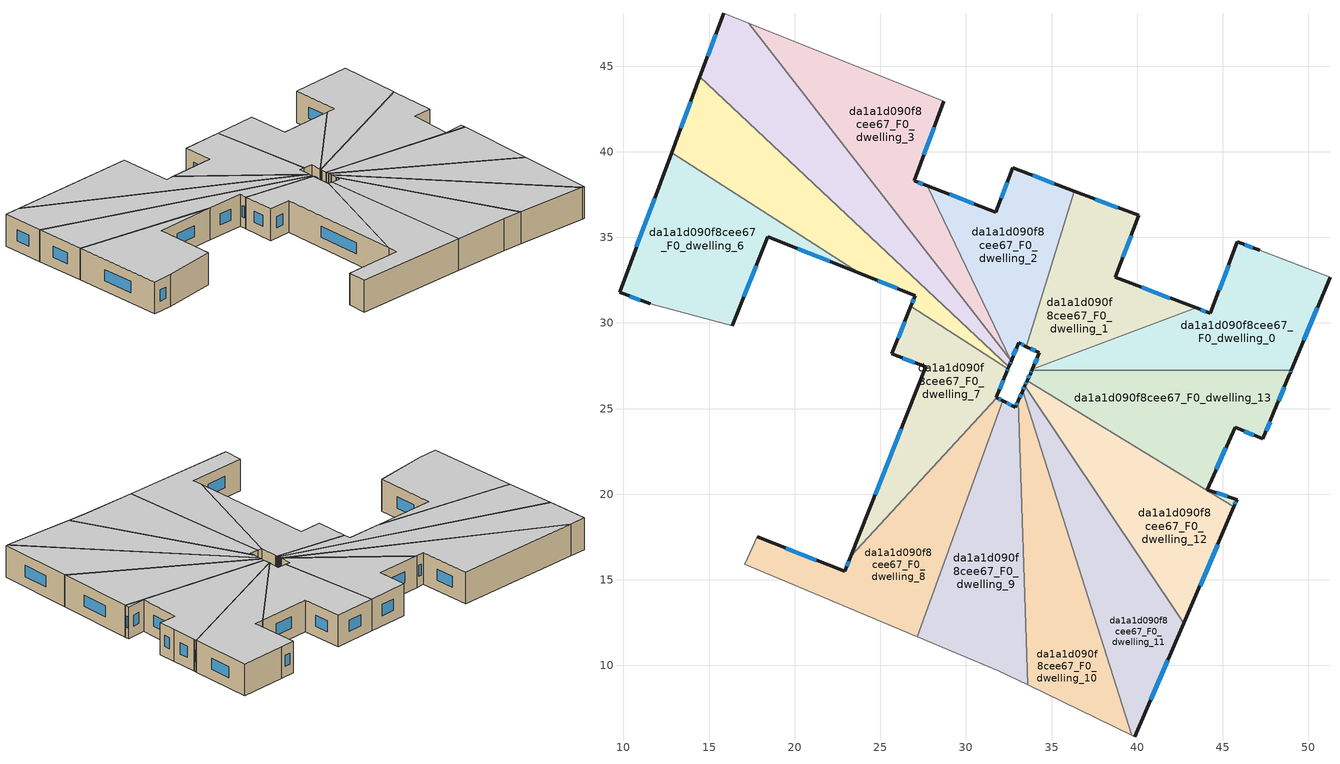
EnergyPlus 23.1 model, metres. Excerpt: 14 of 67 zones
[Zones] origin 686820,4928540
da1a1d090f8cee67_F0_dwelling_0
 floor ground (EU_floor_Construction): 51.26,32.66 48.99,27.23 33.84,27.23 33.87,27.3 43.44,30.88 44.28,30.56 45.85,34.74 47.16,34.24 z0
 wall outside (EU_wall_Construction): 47.16,34.24 45.85,34.74 44.28,30.56 43.44,30.88 / 48.99,27.23 51.26,32.66 / 33.87,27.3 33.84,27.23 z0:3
 wall to da1a1d090f8cee67_F0_dwelling_1 (EU_wall_Construction): 43.44,30.88 33.87,27.3 z0:3
 wall adiabatic (EU_wall_Construction): 51.26,32.66 47.16,34.24 z0:3
 wall to da1a1d090f8cee67_F0_dwelling_13 (EU_wall_Construction): 33.84,27.23 48.99,27.23 z0:3
 window (EU_Window_Construction): 44.01,30.66 43.71,30.77 / 45.34,33.38 44.79,31.92 / 46.73,34.4 46.27,34.58 / 49.73,29 50.52,30.89 z0.98:2.02
 ceiling to da1a1d090f8cee67_F1_dwelling_0 (EU_floor_Construction): 48.99,27.23 51.26,32.66 47.16,34.24 45.85,34.74 44.28,30.56 43.44,30.88 33.87,27.3 33.84,27.23 z3
da1a1d090f8cee67_F0_dwelling_1
 floor ground (EU_floor_Construction): 40.09,36.28 38.72,32.66 43.44,30.88 33.87,27.3 34.29,28.25 33.52,28.63 36.31,37.7 z0
 wall outside (EU_wall_Construction): 43.44,30.88 38.72,32.66 40.09,36.28 36.31,37.7 / 33.52,28.63 34.29,28.25 33.87,27.3 z0:3
 wall to da1a1d090f8cee67_F0_dwelling_2 (EU_wall_Construction): 36.31,37.7 33.52,28.63 z0:3
 window (EU_Window_Construction): 41.91,31.46 40.25,32.08 / 34.15,27.94 34.01,27.61 / 33.77,28.5 34.04,28.37 / 38.86,36.74 37.54,37.24 / 39.16,33.84 39.64,35.1 z0.98:2.02
 ceiling to da1a1d090f8cee67_F1_dwelling_1 (EU_floor_Construction): 43.44,30.88 38.72,32.66 40.09,36.28 36.31,37.7 33.52,28.63 34.29,28.25 33.87,27.3 z3
da1a1d090f8cee67_F0_dwelling_10
 floor ground (EU_floor_Construction): 33.31,26.04 39.69,5.93 33.59,8.87 33.06,25.47 z0
 wall outside (EU_wall_Construction): 33.31,26.04 33.06,25.47 z0:3
 wall to da1a1d090f8cee67_F0_dwelling_11 (EU_wall_Construction): 39.69,5.93 33.31,26.04 z0:3
 wall adiabatic (EU_wall_Construction): 33.59,8.87 39.69,5.93 z0:3
 wall to da1a1d090f8cee67_F0_dwelling_9 (EU_wall_Construction): 33.06,25.47 33.59,8.87 z0:3
 window (EU_Window_Construction): 33.23,25.85 33.14,25.65 z0.98:2.02
 ceiling to da1a1d090f8cee67_F1_dwelling_10 (EU_floor_Construction): 39.69,5.93 33.31,26.04 33.06,25.47 33.59,8.87 z3
da1a1d090f8cee67_F0_dwelling_11
 floor ground (EU_floor_Construction): 33.44,26.33 42.71,12.46 39.87,5.84 39.69,5.93 33.31,26.04 z0
 wall outside (EU_wall_Construction): 33.44,26.33 33.31,26.04 / 39.87,5.84 42.71,12.46 z0:3
 wall to da1a1d090f8cee67_F0_dwelling_12 (EU_wall_Construction): 42.71,12.46 33.44,26.33 z0:3
 wall adiabatic (EU_wall_Construction): 39.69,5.93 39.87,5.84 z0:3
 window (EU_Window_Construction): 33.4,26.24 33.35,26.13 / 40.79,7.99 41.79,10.31 z0.98:2.02
 ceiling to da1a1d090f8cee67_F1_dwelling_11 (EU_floor_Construction): 39.87,5.84 42.71,12.46 33.44,26.33 33.31,26.04 39.69,5.93 z3
da1a1d090f8cee67_F0_dwelling_12
 floor ground (EU_floor_Construction): 45.64,19.26 42.71,12.46 33.44,26.33 33.58,26.63 z0
 wall outside (EU_wall_Construction): 33.58,26.63 33.44,26.33 / 42.71,12.46 45.64,19.26 z0:3
 wall to da1a1d090f8cee67_F0_dwelling_13 (EU_wall_Construction): 45.64,19.26 33.58,26.63 z0:3
 window (EU_Window_Construction): 33.53,26.54 33.49,26.43 / 43.66,14.67 44.69,17.05 z0.98:2.02
 ceiling to da1a1d090f8cee67_F1_dwelling_12 (EU_floor_Construction): 42.71,12.46 45.64,19.26 33.58,26.63 33.44,26.33 z3
da1a1d090f8cee67_F0_dwelling_13
 floor ground (EU_floor_Construction): 48.99,27.23 48.93,27.08 48.89,26.98 47.96,24.73 47.34,23.23 45.72,23.9 44.08,20.27 45.83,19.69 45.64,19.26 33.58,26.63 33.77,27.08 33.84,27.23 z0
 wall outside (EU_wall_Construction): 45.64,19.26 45.83,19.69 44.08,20.27 45.72,23.9 47.34,23.23 47.96,24.73 48.89,26.98 48.93,27.08 48.99,27.23 / 33.84,27.23 33.77,27.08 33.58,26.63 z0:3
 window (EU_Window_Construction): 45.26,19.88 44.65,20.08 / 45.7,19.4 45.77,19.55 / 33.71,26.93 33.64,26.78 / 33.82,27.18 33.79,27.13 / 48.95,27.13 48.97,27.18 / 48.26,25.46 48.59,26.25 / 47.54,23.72 47.75,24.24 / 46.24,23.68 46.81,23.45 / 44.61,21.45 45.18,22.72 z0.98:2.02
 ceiling to da1a1d090f8cee67_F1_dwelling_13 (EU_floor_Construction): 45.83,19.69 44.08,20.27 45.72,23.9 47.34,23.23 47.96,24.73 48.89,26.98 48.93,27.08 48.99,27.23 33.84,27.23 33.77,27.08 33.58,26.63 45.64,19.26 z3
da1a1d090f8cee67_F0_dwelling_2
 floor ground (EU_floor_Construction): 36.31,37.7 33.52,28.63 33.07,28.84 32.63,27.78 27.74,38.02 31.75,36.45 32.73,39.05 z0
 wall outside (EU_wall_Construction): 36.31,37.7 32.73,39.05 31.75,36.45 27.74,38.02 / 32.63,27.78 33.07,28.84 33.52,28.63 z0:3
 wall to da1a1d090f8cee67_F0_dwelling_3 (EU_wall_Construction): 27.74,38.02 32.61,27.82 z0:3
 wall to da1a1d090f8cee67_F0_dwelling_4 (EU_wall_Construction): 32.61,27.82 32.63,27.78 z0:3
 window (EU_Window_Construction): 35.15,38.14 33.89,38.61 / 33.21,28.77 33.37,28.7 / 32.77,28.12 32.93,28.5 / 30.44,36.96 29.04,37.51 / 32.41,38.21 32.07,37.3 z0.98:2.02
 ceiling to da1a1d090f8cee67_F1_dwelling_2 (EU_floor_Construction): 33.52,28.63 36.31,37.7 32.73,39.05 31.75,36.45 27.74,38.02 32.63,27.78 33.07,28.84 z3
da1a1d090f8cee67_F0_dwelling_3
 floor ground (EU_floor_Construction): 28.71,42.94 26.98,38.31 27.74,38.02 32.61,27.82 17.3,47.5 z0
 wall outside (EU_wall_Construction): 27.74,38.02 26.98,38.31 28.71,42.94 z0:3
 wall to da1a1d090f8cee67_F0_dwelling_4 (EU_wall_Construction): 17.3,47.5 32.61,27.82 z0:3
 wall adiabatic (EU_wall_Construction): 28.71,42.94 17.3,47.5 z0:3
 window (EU_Window_Construction): 27.54,39.82 28.14,41.44 / 27.49,38.11 27.22,38.22 z0.98:2.02
 ceiling to da1a1d090f8cee67_F1_dwelling_3 (EU_floor_Construction): 32.61,27.82 27.74,38.02 26.98,38.31 28.71,42.94 17.3,47.5 z3
da1a1d090f8cee67_F0_dwelling_4
 floor ground (EU_floor_Construction): 17.3,47.5 32.61,27.82 32.63,27.78 32.55,27.58 32.5,27.46 14.46,44.37 15.85,48.08 z0
 wall outside (EU_wall_Construction): 32.5,27.46 32.55,27.58 32.63,27.78 / 15.85,48.08 14.46,44.37 z0:3
 wall to da1a1d090f8cee67_F0_dwelling_5 (EU_wall_Construction): 14.46,44.37 32.5,27.46 z0:3
 wall adiabatic (EU_wall_Construction): 17.3,47.5 15.85,48.08 z0:3
 window (EU_Window_Construction): 32.57,27.64 32.6,27.71 / 15.4,46.87 14.91,45.58 z0.98:2.02
 ceiling to da1a1d090f8cee67_F1_dwelling_4 (EU_floor_Construction): 32.5,27.46 32.55,27.58 32.63,27.78 32.61,27.82 17.3,47.5 15.85,48.08 14.46,44.37 z3
da1a1d090f8cee67_F0_dwelling_5
 floor ground (EU_floor_Construction): 27.03,31.6 23.79,32.9 12.81,39.95 14.46,44.37 32.5,27.46 32.45,27.34 26.78,30.98 z0
 wall outside (EU_wall_Construction): 32.45,27.34 32.5,27.46 / 23.79,32.9 27.03,31.6 26.78,30.98 / 14.46,44.37 12.81,39.95 z0:3
 wall to da1a1d090f8cee67_F0_dwelling_7 (EU_wall_Construction): 26.78,30.98 32.45,27.34 z0:3
 wall to da1a1d090f8cee67_F0_dwelling_6 (EU_wall_Construction): 12.81,39.95 23.79,32.9 z0:3
 window (EU_Window_Construction): 26.95,31.4 26.86,31.18 / 24.84,32.48 25.97,32.02 / 13.92,42.93 13.35,41.38 z0.98:2.02
 ceiling to da1a1d090f8cee67_F1_dwelling_5 (EU_floor_Construction): 32.45,27.34 32.5,27.46 14.46,44.37 12.81,39.95 23.79,32.9 27.03,31.6 26.78,30.98 z3
da1a1d090f8cee67_F0_dwelling_6
 floor ground (EU_floor_Construction): 23.79,32.9 18.43,35.04 16.35,29.84 11.57,31.12 9.77,31.79 12.81,39.95 z0
 wall outside (EU_wall_Construction): 16.35,29.84 18.43,35.04 23.79,32.9 / 12.81,39.95 9.77,31.79 11.57,31.12 z0:3
 wall adiabatic (EU_wall_Construction): 11.57,31.12 16.35,29.84 z0:3
 window (EU_Window_Construction): 20.17,34.35 22.05,33.59 / 17.02,31.53 17.75,33.35 / 10.35,31.58 10.98,31.34 / 11.82,37.29 10.76,34.44 z0.98:2.02
 ceiling to da1a1d090f8cee67_F1_dwelling_6 (EU_floor_Construction): 23.79,32.9 12.81,39.95 9.77,31.79 11.57,31.12 16.35,29.84 18.43,35.04 z3
da1a1d090f8cee67_F0_dwelling_7
 floor ground (EU_floor_Construction): 32.45,27.34 32.38,27.15 31.77,25.66 31.79,25.65 23.28,16.38 27.64,27.43 25.68,28.2 26.78,30.98 z0
 wall outside (EU_wall_Construction): 31.79,25.65 31.77,25.66 32.38,27.15 32.45,27.34 / 26.78,30.98 25.68,28.2 27.64,27.43 23.28,16.38 z0:3
 wall to da1a1d090f8cee67_F0_dwelling_8 (EU_wall_Construction): 23.28,16.38 31.79,25.65 z0:3
 window (EU_Window_Construction): 32.4,27.21 32.43,27.28 / 31.96,26.14 32.18,26.67 / 26.22,23.84 24.69,19.97 / 26.31,27.95 27,27.68 / 26.42,30.08 26.04,29.11 z0.98:2.02
 ceiling to da1a1d090f8cee67_F1_dwelling_7 (EU_floor_Construction): 23.28,16.38 31.79,25.65 31.77,25.66 32.38,27.15 32.45,27.34 26.78,30.98 25.68,28.2 27.64,27.43 z3
da1a1d090f8cee67_F0_dwelling_8
 floor ground (EU_floor_Construction): 32.15,25.46 27.16,11.68 17.09,15.91 17.81,17.51 22.93,15.49 23.28,16.38 31.79,25.65 z0
 wall outside (EU_wall_Construction): 23.28,16.38 22.93,15.49 17.81,17.51 / 32.15,25.46 31.79,25.65 z0:3
 wall adiabatic (EU_wall_Construction): 17.81,17.51 17.09,15.91 27.16,11.68 z0:3
 wall to da1a1d090f8cee67_F0_dwelling_9 (EU_wall_Construction): 27.16,11.68 32.15,25.46 z0:3
 window (EU_Window_Construction): 21.26,16.15 19.47,16.86 / 23.16,16.09 23.04,15.78 / 32.03,25.52 31.91,25.59 z0.98:2.02
 ceiling to da1a1d090f8cee67_F1_dwelling_8 (EU_floor_Construction): 27.16,11.68 32.15,25.46 31.79,25.65 23.28,16.38 22.93,15.49 17.81,17.51 17.09,15.91 z3
da1a1d090f8cee67_F0_dwelling_9
 floor ground (EU_floor_Construction): 33.06,25.47 33.59,8.87 31.9,9.68 27.16,11.68 32.15,25.46 32.89,25.08 z0
 wall outside (EU_wall_Construction): 33.06,25.47 32.89,25.08 32.15,25.46 z0:3
 wall adiabatic (EU_wall_Construction): 27.16,11.68 31.9,9.68 33.59,8.87 z0:3
 window (EU_Window_Construction): 32.65,25.2 32.39,25.34 / 33.01,25.34 32.95,25.21 z0.98:2.02
 ceiling to da1a1d090f8cee67_F1_dwelling_9 (EU_floor_Construction): 33.59,8.87 33.06,25.47 32.89,25.08 32.15,25.46 27.16,11.68 31.9,9.68 z3
[Building]
EU S2 Campaign: North Axis=0; Terrain=City; Solar Distribution=FullExterior
[Site:Location]
Bologna: Latitude=44.5; Longitude=11.25; Time Zone=1; Elevation=37
[SizingPeriod:WeatherFileDays]
AnnualSizingPeriod: Begin Month=1; Begin Day of Month=1; End Month=12; End Day of Month=31; Day of Week for Start Day=Monday; Use Weather File Daylight Saving Period=No; Use Weather File Rain and Snow Indicators=No
[MATERIAL]
EU_InternalMass_Material: Roughness=MediumRough; Thickness=0.1; Conductivity=1; Density=1800; Specific Heat=900; Thermal Absorptance=0.9; Solar Absorptance=0.7; Visible Absorptance=0.7
[MATERIAL:NOMASS] Roughness=MediumRough; Thermal Absorptance=0.9; Solar Absorptance=0.7; Visible Absorptance=0.7
Name | Thermal Resistance
EU_wall_NoMass | 0.905828
EU_floor_NoMass | 0.67114
[WINDOWMATERIAL:SIMPLEGLAZINGSYSTEM]
EU_Window_SimpleGlazing: UFactor=4.52486; Solar Heat Gain Coefficient=0.85; Visible Transmittance=0.85
[CONSTRUCTION]
EU_wall_Construction: EU_wall_NoMass
EU_floor_Construction: EU_floor_NoMass
EU_Window_Construction: EU_Window_SimpleGlazing
EU_InternalMass_Construction: EU_InternalMass_Material
[ZONE] Type=1; Multiplier=1; Ceiling Height=autocalculate; Floor Area=autocalculate; Part of Total Floor Area=Yes
Name | Volume
da1a1d090f8cee67_F0_dwelling_0 | 174.359
da1a1d090f8cee67_F0_dwelling_1 | 139.342
da1a1d090f8cee67_F0_dwelling_10 | 162.561
da1a1d090f8cee67_F0_dwelling_11 | 162.506
da1a1d090f8cee67_F0_dwelling_12 | 162.532
da1a1d090f8cee67_F0_dwelling_13 | 173.926
da1a1d090f8cee67_F0_dwelling_2 | 134.869
da1a1d090f8cee67_F0_dwelling_3 | 175.095
da1a1d090f8cee67_F0_dwelling_4 | 177.651
da1a1d090f8cee67_F0_dwelling_5 | 162.549
da1a1d090f8cee67_F0_dwelling_6 | 171.204
da1a1d090f8cee67_F0_dwelling_7 | 127.709
da1a1d090f8cee67_F0_dwelling_8 | 175.51
da1a1d090f8cee67_F0_dwelling_9 | 175.723
[INTERNALMASS] Construction=EU_InternalMass_Construction
Name | Zone or ZoneList | Surface Area
da1a1d090f8cee67_F0_dwelling_0_EU_InternalMass | da1a1d090f8cee67_F0_dwelling_0 | 58.1205
da1a1d090f8cee67_F0_dwelling_1_EU_InternalMass | da1a1d090f8cee67_F0_dwelling_1 | 46.4474
da1a1d090f8cee67_F0_dwelling_2_EU_InternalMass | da1a1d090f8cee67_F0_dwelling_2 | 44.9567
da1a1d090f8cee67_F0_dwelling_3_EU_InternalMass | da1a1d090f8cee67_F0_dwelling_3 | 58.3643
da1a1d090f8cee67_F0_dwelling_4_EU_InternalMass | da1a1d090f8cee67_F0_dwelling_4 | 59.2168
da1a1d090f8cee67_F0_dwelling_5_EU_InternalMass | da1a1d090f8cee67_F0_dwelling_5 | 54.1833
da1a1d090f8cee67_F0_dwelling_6_EU_InternalMass | da1a1d090f8cee67_F0_dwelling_6 | 57.0696
da1a1d090f8cee67_F0_dwelling_7_EU_InternalMass | da1a1d090f8cee67_F0_dwelling_7 | 42.57
da1a1d090f8cee67_F0_dwelling_8_EU_InternalMass | da1a1d090f8cee67_F0_dwelling_8 | 58.4986
da1a1d090f8cee67_F0_dwelling_9_EU_InternalMass | da1a1d090f8cee67_F0_dwelling_9 | 58.5733
da1a1d090f8cee67_F0_dwelling_10_EU_InternalMass | da1a1d090f8cee67_F0_dwelling_10 | 54.187
da1a1d090f8cee67_F0_dwelling_11_EU_InternalMass | da1a1d090f8cee67_F0_dwelling_11 | 54.1686
da1a1d090f8cee67_F0_dwelling_12_EU_InternalMass | da1a1d090f8cee67_F0_dwelling_12 | 54.1769
da1a1d090f8cee67_F0_dwelling_13_EU_InternalMass | da1a1d090f8cee67_F0_dwelling_13 | 57.9755
[OTHEREQUIPMENT] Fuel Type=Electricity; Design Level Calculation Method=Watts/Area; Power per Zone Floor Area=1; Fraction Latent=0; Fraction Radiant=0; Fraction Lost=0; Carbon Dioxide Generation Rate=0; EndUse Subcategory=EU_Step8_InternalGains
Name | Zone or ZoneList or Space or SpaceList | Schedule
EU_Step8_InternalGain_da1a1d090f8cee67_F0_dwelling_0_f000 | da1a1d090f8cee67_F0_dwelling_0 | EU_Step8_GainSchedule_da1a1d090f8cee67_F0_dwelling_0_f000
EU_Step8_InternalGain_da1a1d090f8cee67_F0_dwelling_1_f000 | da1a1d090f8cee67_F0_dwelling_1 | EU_Step8_GainSchedule_da1a1d090f8cee67_F0_dwelling_1_f000
EU_Step8_InternalGain_da1a1d090f8cee67_F0_dwelling_2_f000 | da1a1d090f8cee67_F0_dwelling_2 | EU_Step8_GainSchedule_da1a1d090f8cee67_F0_dwelling_2_f000
EU_Step8_InternalGain_da1a1d090f8cee67_F0_dwelling_3_f000 | da1a1d090f8cee67_F0_dwelling_3 | EU_Step8_GainSchedule_da1a1d090f8cee67_F0_dwelling_3_f000
EU_Step8_InternalGain_da1a1d090f8cee67_F0_dwelling_4_f000 | da1a1d090f8cee67_F0_dwelling_4 | EU_Step8_GainSchedule_da1a1d090f8cee67_F0_dwelling_4_f000
EU_Step8_InternalGain_da1a1d090f8cee67_F0_dwelling_5_f000 | da1a1d090f8cee67_F0_dwelling_5 | EU_Step8_GainSchedule_da1a1d090f8cee67_F0_dwelling_5_f000
EU_Step8_InternalGain_da1a1d090f8cee67_F0_dwelling_6_f000 | da1a1d090f8cee67_F0_dwelling_6 | EU_Step8_GainSchedule_da1a1d090f8cee67_F0_dwelling_6_f000
EU_Step8_InternalGain_da1a1d090f8cee67_F0_dwelling_7_f000 | da1a1d090f8cee67_F0_dwelling_7 | EU_Step8_GainSchedule_da1a1d090f8cee67_F0_dwelling_7_f000
EU_Step8_InternalGain_da1a1d090f8cee67_F0_dwelling_8_f000 | da1a1d090f8cee67_F0_dwelling_8 | EU_Step8_GainSchedule_da1a1d090f8cee67_F0_dwelling_8_f000
EU_Step8_InternalGain_da1a1d090f8cee67_F0_dwelling_9_f000 | da1a1d090f8cee67_F0_dwelling_9 | EU_Step8_GainSchedule_da1a1d090f8cee67_F0_dwelling_9_f000
EU_Step8_InternalGain_da1a1d090f8cee67_F0_dwelling_10_f000 | da1a1d090f8cee67_F0_dwelling_10 | EU_Step8_GainSchedule_da1a1d090f8cee67_F0_dwelling_10_f000
EU_Step8_InternalGain_da1a1d090f8cee67_F0_dwelling_11_f000 | da1a1d090f8cee67_F0_dwelling_11 | EU_Step8_GainSchedule_da1a1d090f8cee67_F0_dwelling_11_f000
EU_Step8_InternalGain_da1a1d090f8cee67_F0_dwelling_12_f000 | da1a1d090f8cee67_F0_dwelling_12 | EU_Step8_GainSchedule_da1a1d090f8cee67_F0_dwelling_12_f000
EU_Step8_InternalGain_da1a1d090f8cee67_F0_dwelling_13_f000 | da1a1d090f8cee67_F0_dwelling_13 | EU_Step8_GainSchedule_da1a1d090f8cee67_F0_dwelling_13_f000
[ZONEVENTILATION:DESIGNFLOWRATE] Schedule=EU_AlwaysOn; Design Flow Rate Calculation Method=AirChanges/Hour; Air Changes per Hour=0.73129; Ventilation Type=Natural; Fan Pressure Rise=0; Fan Total Efficiency=1; Constant Term Coefficient=1; Temperature Term Coefficient=0; Velocity Term Coefficient=0; Velocity Squared Term Coefficient=0; Minimum Indoor Temperature=-100; Maximum Indoor Temperature=100; Delta Temperature=-100; Minimum Outdoor Temperature=-100; Maximum Outdoor Temperature=100; Maximum Wind Speed=40
Name | Zone or ZoneList or Space or SpaceList
EU_ConstantAir_da1a1d090f8cee67_F0_dwelling_0 | da1a1d090f8cee67_F0_dwelling_0
EU_ConstantAir_da1a1d090f8cee67_F0_dwelling_1 | da1a1d090f8cee67_F0_dwelling_1
EU_ConstantAir_da1a1d090f8cee67_F0_dwelling_2 | da1a1d090f8cee67_F0_dwelling_2
EU_ConstantAir_da1a1d090f8cee67_F0_dwelling_3 | da1a1d090f8cee67_F0_dwelling_3
EU_ConstantAir_da1a1d090f8cee67_F0_dwelling_4 | da1a1d090f8cee67_F0_dwelling_4
EU_ConstantAir_da1a1d090f8cee67_F0_dwelling_5 | da1a1d090f8cee67_F0_dwelling_5
EU_ConstantAir_da1a1d090f8cee67_F0_dwelling_6 | da1a1d090f8cee67_F0_dwelling_6
EU_ConstantAir_da1a1d090f8cee67_F0_dwelling_7 | da1a1d090f8cee67_F0_dwelling_7
EU_ConstantAir_da1a1d090f8cee67_F0_dwelling_8 | da1a1d090f8cee67_F0_dwelling_8
EU_ConstantAir_da1a1d090f8cee67_F0_dwelling_9 | da1a1d090f8cee67_F0_dwelling_9
EU_ConstantAir_da1a1d090f8cee67_F0_dwelling_10 | da1a1d090f8cee67_F0_dwelling_10
EU_ConstantAir_da1a1d090f8cee67_F0_dwelling_11 | da1a1d090f8cee67_F0_dwelling_11
EU_ConstantAir_da1a1d090f8cee67_F0_dwelling_12 | da1a1d090f8cee67_F0_dwelling_12
EU_ConstantAir_da1a1d090f8cee67_F0_dwelling_13 | da1a1d090f8cee67_F0_dwelling_13
[HVACTEMPLATE:THERMOSTAT] Constant Heating Setpoint=20; Constant Cooling Setpoint=50
EU_HeatOnly_da1a1d090f8cee67_F0_dwelling_0; EU_HeatOnly_da1a1d090f8cee67_F0_dwelling_1; EU_HeatOnly_da1a1d090f8cee67_F0_dwelling_2; EU_HeatOnly_da1a1d090f8cee67_F0_dwelling_3; EU_HeatOnly_da1a1d090f8cee67_F0_dwelling_4; EU_HeatOnly_da1a1d090f8cee67_F0_dwelling_5; EU_HeatOnly_da1a1d090f8cee67_F0_dwelling_6; EU_HeatOnly_da1a1d090f8cee67_F0_dwelling_7; EU_HeatOnly_da1a1d090f8cee67_F0_dwelling_8; EU_HeatOnly_da1a1d090f8cee67_F0_dwelling_9; EU_HeatOnly_da1a1d090f8cee67_F0_dwelling_10; EU_HeatOnly_da1a1d090f8cee67_F0_dwelling_11; EU_HeatOnly_da1a1d090f8cee67_F0_dwelling_12; EU_HeatOnly_da1a1d090f8cee67_F0_dwelling_13; EU_HeatOnly_da1a1d090f8cee67_F1_dwelling_0; EU_HeatOnly_da1a1d090f8cee67_F1_dwelling_1; EU_HeatOnly_da1a1d090f8cee67_F1_dwelling_2; EU_HeatOnly_da1a1d090f8cee67_F1_dwelling_3; EU_HeatOnly_da1a1d090f8cee67_F1_dwelling_4; EU_HeatOnly_da1a1d090f8cee67_F1_dwelling_5; EU_HeatOnly_da1a1d090f8cee67_F1_dwelling_6; EU_HeatOnly_da1a1d090f8cee67_F1_dwelling_7; EU_HeatOnly_da1a1d090f8cee67_F1_dwelling_8; EU_HeatOnly_da1a1d090f8cee67_F1_dwelling_9; EU_HeatOnly_da1a1d090f8cee67_F1_dwelling_10; EU_HeatOnly_da1a1d090f8cee67_F1_dwelling_11; EU_HeatOnly_da1a1d090f8cee67_F1_dwelling_12; EU_HeatOnly_da1a1d090f8cee67_F1_dwelling_13; EU_HeatOnly_da1a1d090f8cee67_F2_dwelling_0; EU_HeatOnly_da1a1d090f8cee67_F2_dwelling_1; EU_HeatOnly_da1a1d090f8cee67_F2_dwelling_2; EU_HeatOnly_da1a1d090f8cee67_F2_dwelling_3; EU_HeatOnly_da1a1d090f8cee67_F2_dwelling_4; EU_HeatOnly_da1a1d090f8cee67_F2_dwelling_5; EU_HeatOnly_da1a1d090f8cee67_F2_dwelling_6; EU_HeatOnly_da1a1d090f8cee67_F2_dwelling_7; EU_HeatOnly_da1a1d090f8cee67_F2_dwelling_8; EU_HeatOnly_da1a1d090f8cee67_F2_dwelling_9; EU_HeatOnly_da1a1d090f8cee67_F2_dwelling_10; EU_HeatOnly_da1a1d090f8cee67_F2_dwelling_11; EU_HeatOnly_da1a1d090f8cee67_F2_dwelling_12; EU_HeatOnly_da1a1d090f8cee67_F3_dwelling_0; EU_HeatOnly_da1a1d090f8cee67_F3_dwelling_1; EU_HeatOnly_da1a1d090f8cee67_F3_dwelling_2; EU_HeatOnly_da1a1d090f8cee67_F3_dwelling_3; EU_HeatOnly_da1a1d090f8cee67_F3_dwelling_4; EU_HeatOnly_da1a1d090f8cee67_F3_dwelling_5; EU_HeatOnly_da1a1d090f8cee67_F3_dwelling_6; EU_HeatOnly_da1a1d090f8cee67_F3_dwelling_7; EU_HeatOnly_da1a1d090f8cee67_F3_dwelling_8; EU_HeatOnly_da1a1d090f8cee67_F3_dwelling_9; EU_HeatOnly_da1a1d090f8cee67_F3_dwelling_10; EU_HeatOnly_da1a1d090f8cee67_F3_dwelling_11; EU_HeatOnly_da1a1d090f8cee67_F3_dwelling_12; EU_HeatOnly_da1a1d090f8cee67_F4_dwelling_0; EU_HeatOnly_da1a1d090f8cee67_F4_dwelling_1; EU_HeatOnly_da1a1d090f8cee67_F4_dwelling_2; EU_HeatOnly_da1a1d090f8cee67_F4_dwelling_3; EU_HeatOnly_da1a1d090f8cee67_F4_dwelling_4; EU_HeatOnly_da1a1d090f8cee67_F4_dwelling_5; EU_HeatOnly_da1a1d090f8cee67_F4_dwelling_6; EU_HeatOnly_da1a1d090f8cee67_F4_dwelling_7; EU_HeatOnly_da1a1d090f8cee67_F4_dwelling_8; EU_HeatOnly_da1a1d090f8cee67_F4_dwelling_9; EU_HeatOnly_da1a1d090f8cee67_F4_dwelling_10; EU_HeatOnly_da1a1d090f8cee67_F4_dwelling_11; EU_HeatOnly_da1a1d090f8cee67_F4_dwelling_12
[HVACTEMPLATE:ZONE:IDEALLOADSAIRSYSTEM] System Availability Schedule=EU_AlwaysOn; Maximum Heating Supply Air Temperature=50; Minimum Cooling Supply Air Temperature=13; Maximum Heating Supply Air Humidity Ratio=0.0156; Minimum Cooling Supply Air Humidity Ratio=0.0077; Heating Limit=NoLimit; Cooling Limit=NoLimit; Heating Availability Schedule=EU_AlwaysOn; Cooling Availability Schedule=EU_CoolingOff; Dehumidification Control Type=ConstantSensibleHeatRatio; Cooling Sensible Heat Ratio=0.7; Dehumidification Setpoint=60; Humidification Control Type=None; Humidification Setpoint=30; Outdoor Air Method=None; Outdoor Air Flow Rate per Person=0.00944; Outdoor Air Flow Rate per Zone Floor Area=0; Outdoor Air Flow Rate per Zone=0; Demand Controlled Ventilation Type=None; Outdoor Air Economizer Type=NoEconomizer; Heat Recovery Type=None; Sensible Heat Recovery Effectiveness=0.7; Latent Heat Recovery Effectiveness=0.65
Name | Template Thermostat
da1a1d090f8cee67_F0_dwelling_0 | EU_HeatOnly_da1a1d090f8cee67_F0_dwelling_0
da1a1d090f8cee67_F0_dwelling_1 | EU_HeatOnly_da1a1d090f8cee67_F0_dwelling_1
da1a1d090f8cee67_F0_dwelling_2 | EU_HeatOnly_da1a1d090f8cee67_F0_dwelling_2
da1a1d090f8cee67_F0_dwelling_3 | EU_HeatOnly_da1a1d090f8cee67_F0_dwelling_3
da1a1d090f8cee67_F0_dwelling_4 | EU_HeatOnly_da1a1d090f8cee67_F0_dwelling_4
da1a1d090f8cee67_F0_dwelling_5 | EU_HeatOnly_da1a1d090f8cee67_F0_dwelling_5
da1a1d090f8cee67_F0_dwelling_6 | EU_HeatOnly_da1a1d090f8cee67_F0_dwelling_6
da1a1d090f8cee67_F0_dwelling_7 | EU_HeatOnly_da1a1d090f8cee67_F0_dwelling_7
da1a1d090f8cee67_F0_dwelling_8 | EU_HeatOnly_da1a1d090f8cee67_F0_dwelling_8
da1a1d090f8cee67_F0_dwelling_9 | EU_HeatOnly_da1a1d090f8cee67_F0_dwelling_9
da1a1d090f8cee67_F0_dwelling_10 | EU_HeatOnly_da1a1d090f8cee67_F0_dwelling_10
da1a1d090f8cee67_F0_dwelling_11 | EU_HeatOnly_da1a1d090f8cee67_F0_dwelling_11
da1a1d090f8cee67_F0_dwelling_12 | EU_HeatOnly_da1a1d090f8cee67_F0_dwelling_12
da1a1d090f8cee67_F0_dwelling_13 | EU_HeatOnly_da1a1d090f8cee67_F0_dwelling_13
[SIZING:ZONE] Zone Cooling Design Supply Air Temperature Input Method=SupplyAirTemperature; Zone Cooling Design Supply Air Temperature=13; Zone Heating Design Supply Air Temperature Input Method=SupplyAirTemperature; Zone Heating Design Supply Air Temperature=50; Zone Cooling Design Supply Air Humidity Ratio=0.008; Zone Heating Design Supply Air Humidity Ratio=0.008; Cooling Design Air Flow Method=DesignDay; Cooling Design Air Flow Rate=0; Cooling Minimum Air Flow per Zone Floor Area=0.000762; Cooling Minimum Air Flow=0; Cooling Minimum Air Flow Fraction=0.2; Heating Design Air Flow Method=DesignDay; Heating Design Air Flow Rate=0; Heating Maximum Air Flow per Zone Floor Area=0.002032; Heating Maximum Air Flow=0.141576; Heating Maximum Air Flow Fraction=0.3; Account for Dedicated Outdoor Air System=No; Dedicated Outdoor Air System Control Strategy=NeutralSupplyAir; Dedicated Outdoor Air Low Setpoint Temperature for Design=autosize; Dedicated Outdoor Air High Setpoint Temperature for Design=autosize; Zone Load Sizing Method=Sensible Load Only No Latent Load; Zone Latent Cooling Design Supply Air Humidity Ratio Input Method=HumidityRatioDifference; Zone Cooling Design Supply Air Humidity Ratio Difference=0.005; Zone Latent Heating Design Supply Air Humidity Ratio Input Method=HumidityRatioDifference; Zone Humidification Design Supply Air Humidity Ratio Difference=0.005
da1a1d090f8cee67_F0_dwelling_0; da1a1d090f8cee67_F0_dwelling_1; da1a1d090f8cee67_F0_dwelling_2; da1a1d090f8cee67_F0_dwelling_3; da1a1d090f8cee67_F0_dwelling_4; da1a1d090f8cee67_F0_dwelling_5; da1a1d090f8cee67_F0_dwelling_6; da1a1d090f8cee67_F0_dwelling_7; da1a1d090f8cee67_F0_dwelling_8; da1a1d090f8cee67_F0_dwelling_9; da1a1d090f8cee67_F0_dwelling_10; da1a1d090f8cee67_F0_dwelling_11; da1a1d090f8cee67_F0_dwelling_12; da1a1d090f8cee67_F0_dwelling_13
[SCHEDULE:CONSTANT]
Name | Hourly Value
EU_AlwaysOn | 1
EU_CoolingOff | 0
[SCHEDULE:FILE] Column Number=1; Rows to Skip at Top=0; Number of Hours of Data=8760; Column Separator=Comma; Interpolate to Timestep=No; Minutes per Item=60; Adjust Schedule for Daylight Savings=Yes
Name | File
EU_Step8_GainSchedule_da1a1d090f8cee67_F0_dwelling_0_f000 | ../../schedules/da1a1d090f8cee67/da1a1d090f8cee67_F0_dwelling_0_f000_gain.csv
EU_Step8_GainSchedule_da1a1d090f8cee67_F0_dwelling_1_f000 | ../../schedules/da1a1d090f8cee67/da1a1d090f8cee67_F0_dwelling_1_f000_gain.csv
EU_Step8_GainSchedule_da1a1d090f8cee67_F0_dwelling_2_f000 | ../../schedules/da1a1d090f8cee67/da1a1d090f8cee67_F0_dwelling_2_f000_gain.csv
EU_Step8_GainSchedule_da1a1d090f8cee67_F0_dwelling_3_f000 | ../../schedules/da1a1d090f8cee67/da1a1d090f8cee67_F0_dwelling_3_f000_gain.csv
EU_Step8_GainSchedule_da1a1d090f8cee67_F0_dwelling_4_f000 | ../../schedules/da1a1d090f8cee67/da1a1d090f8cee67_F0_dwelling_4_f000_gain.csv
EU_Step8_GainSchedule_da1a1d090f8cee67_F0_dwelling_5_f000 | ../../schedules/da1a1d090f8cee67/da1a1d090f8cee67_F0_dwelling_5_f000_gain.csv
EU_Step8_GainSchedule_da1a1d090f8cee67_F0_dwelling_6_f000 | ../../schedules/da1a1d090f8cee67/da1a1d090f8cee67_F0_dwelling_6_f000_gain.csv
EU_Step8_GainSchedule_da1a1d090f8cee67_F0_dwelling_7_f000 | ../../schedules/da1a1d090f8cee67/da1a1d090f8cee67_F0_dwelling_7_f000_gain.csv
EU_Step8_GainSchedule_da1a1d090f8cee67_F0_dwelling_8_f000 | ../../schedules/da1a1d090f8cee67/da1a1d090f8cee67_F0_dwelling_8_f000_gain.csv
EU_Step8_GainSchedule_da1a1d090f8cee67_F0_dwelling_9_f000 | ../../schedules/da1a1d090f8cee67/da1a1d090f8cee67_F0_dwelling_9_f000_gain.csv
EU_Step8_GainSchedule_da1a1d090f8cee67_F0_dwelling_10_f000 | ../../schedules/da1a1d090f8cee67/da1a1d090f8cee67_F0_dwelling_10_f000_gain.csv
EU_Step8_GainSchedule_da1a1d090f8cee67_F0_dwelling_11_f000 | ../../schedules/da1a1d090f8cee67/da1a1d090f8cee67_F0_dwelling_11_f000_gain.csv
EU_Step8_GainSchedule_da1a1d090f8cee67_F0_dwelling_12_f000 | ../../schedules/da1a1d090f8cee67/da1a1d090f8cee67_F0_dwelling_12_f000_gain.csv
EU_Step8_GainSchedule_da1a1d090f8cee67_F0_dwelling_13_f000 | ../../schedules/da1a1d090f8cee67/da1a1d090f8cee67_F0_dwelling_13_f000_gain.csv
